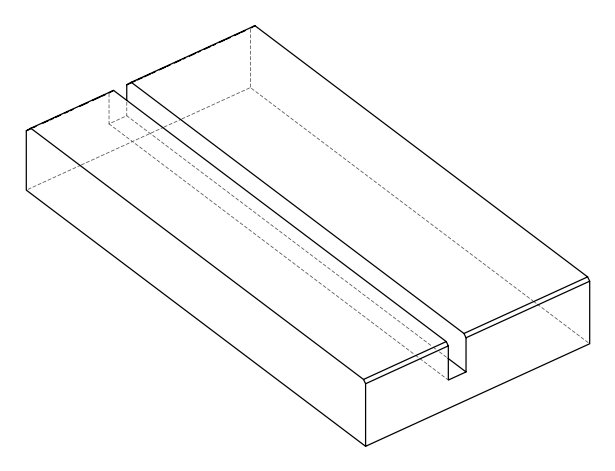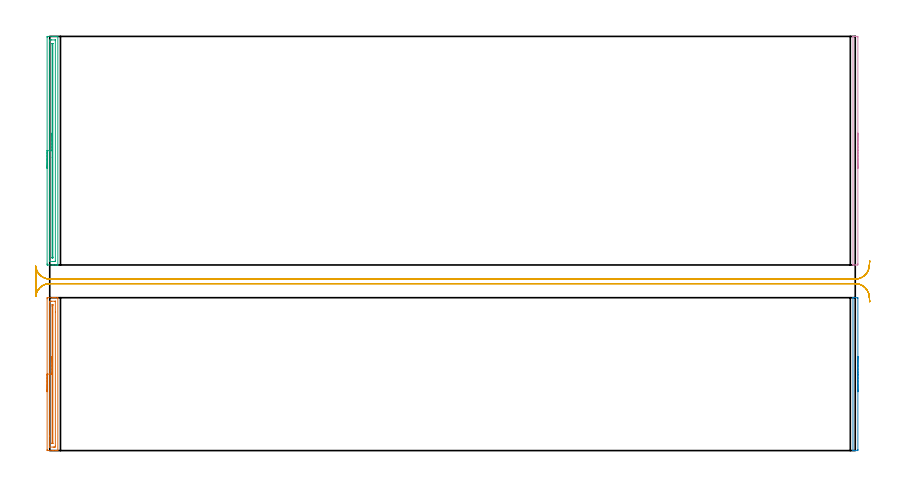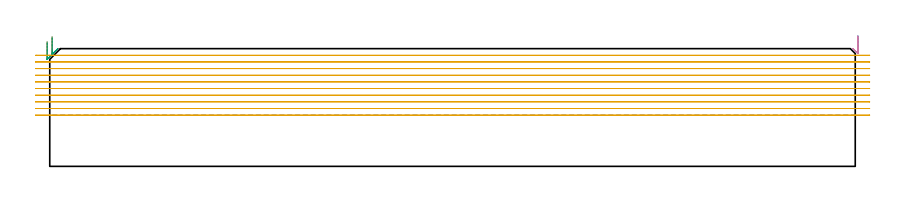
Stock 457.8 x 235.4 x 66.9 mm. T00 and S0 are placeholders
(PLAN: 5 operations, 1 tool changes, 27.4 min)
(1 AREA_MILL | FG_CHAMFER_SURFACE | UGT0205_001 | 2.24 min | 1691 mm3)
(2 AREA_MILL_1 | FG_CHAMFER_SURFACE_1 | UGT0205_001 | 0.85 min | 349 mm3)
(3 AREA_MILL_2 | FG_CHAMFER_SURFACE_2 | UGT0205_001 | 3.27 min | 2490 mm3)
(4 AREA_MILL_3 | FG_CHAMFER_SURFACE_3 | UGT0205_001 | 1.2 min | 517 mm3)
(5 MILL_RECTANGULAR_SLOT | SLOT_RECTANGULAR | NXT0201_012 | Follow Part, ap 4, ae 75% | 19.87 min | 321706 mm3)
(TOOL UGT0205_001 | Chamfer Mill 20 x 3 x 45 deg. | D20 FL50 Z2)
(TOOL NXT0201_012 | ENDMILL 16mm [2P460-1600-NA 1630] | D16 FL38 Z6)
(OP 1 AREA_MILL)
G17 G21 G94 G90
T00 M6
G54
G17 G0 G90 X-1.5 Y33.45 S1061 M3
G43 Z76.9 H0
Z70.8
G94 G1 Y33.488 Z69.928 F250.
Y33.602 Z69.063
Y33.791 Z68.212
Y34.053 Z67.38
Y34.387 Z66.574
Y34.79 Z65.8
Y35.258 Z65.064
Y35.79 Z64.372
Y36.379 Z63.729
Y37.022 Z63.14
Y37.714 Z62.608
Y38.45 Z62.14
Y39.224 Z61.737
Y40.03 Z61.403
Y40.862 Z61.141
Y41.714 Z60.952
Y42.578 Z60.838
Y43.45 Z60.8
X-1.499 Y86.293 Z60.801
X-1.496 Y86.709 Z60.802
X-1.491 Y86.89 Z60.805
X-1.086 Y86.9 Z61.21
X1.55 Z63.844
X2.112 Z64.409
X2.429 Z64.725
X2.991 Z65.287
X3.308 Z65.602
X4.303 Z66.602
X4.594 Y86.89 Z66.893
X4.6 Y86.739 Z66.9
Y0.161
X4.594 Y0.01 Z66.893
X4.302 Y0. Z66.601
X3.94 Z66.24
X3.308 Z65.602
X2.112 Z64.409
X1.55 Z63.844
X-1.086 Y0.001 Z61.21
X-1.311 Y0.004 Z60.985
X-1.491 Y0.01 Z60.805
X-1.496 Y0.191 Z60.802
X-1.499 Y0.607 Z60.801
X-1.5 Y43.45 Z60.8
X-0.086 Z62.214
X-0.085 Y84.383 Z62.215
X-0.084 Y84.508 Z62.216
X-0.079 Y84.882 Z62.221
X0.29 Y84.895 Z62.59
X0.671 Y84.898 Z62.971
X1.164 Y84.9 Z63.464
X3.107 Y84.898 Z65.407
X3.136 Y84.896 Z65.436
X3.165 Y84.89 Z65.465
X3.179 Y84.885 Z65.479
X3.18 Y84.863 Z65.48
X3.185 Y84.633 Z65.485
X3.186 Y78.718 Z65.486
X3.185 Y2.517 Z65.485
X3.184 Y2.392 Z65.484
X3.179 Y2.018 Z65.479
X2.81 Y2.005 Z65.11
X2.429 Y2.002 Z64.729
X1.936 Y2. Z64.236
X-0.007 Y2.001 Z62.293
X-0.036 Y2.004 Z62.264
X-0.066 Y2.01 Z62.234
X-0.079 Y2.015 Z62.221
X-0.08 Y2.037 Z62.22
X-0.085 Y2.267 Z62.215
X-0.086 Y8.197 Z62.214
Y43.45
X1.328 Z63.628
X1.329 Y82.055 Z63.629
X1.331 Y82.723 Z63.631
X1.333 Y82.835 Z63.633
X1.335 Y82.883 Z63.635
X1.384 Y82.891 Z63.684
X1.55 Y82.894 Z63.85
X1.724 Y82.89 Z64.024
X1.765 Y82.888 Z64.065
X1.767 Y82.857 Z64.067
X1.77 Y82.798 Z64.07
X1.771 Y82.723 Z64.071
Y82.498
Y4.845
X1.769 Y4.177 Z64.069
X1.767 Y4.065 Z64.067
X1.765 Y4.017 Z64.065
X1.716 Y4.009 Z64.016
X1.55 Y4.006 Z63.85
X1.376 Y4.01 Z63.676
X1.335 Y4.012 Z63.635
X1.333 Y4.043 Z63.633
X1.33 Y4.102 Z63.63
X1.329 Y4.177 Z63.629
Y4.402
X1.328 Y43.45 Z63.628
Y44.322 Z63.666
Y45.186 Z63.78
Y46.038 Z63.969
Y46.87 Z64.231
Y47.676 Z64.565
Y48.45 Z64.968
Y49.186 Z65.437
Y49.878 Z65.968
Y50.521 Z66.557
Y51.11 Z67.201
Y51.642 Z67.893
Y52.11 Z68.628
Y52.513 Z69.402
Y52.847 Z70.208
Y53.109 Z71.04
Y53.298 Z71.892
Y53.412 Z72.757
Y53.45 Z73.628
G0 Z76.9
M5
M2
(OP 2 AREA_MILL_1)
G17 G21 G94 G90
T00 M6
G54
G17 G0 G90 X459.3 Y53.45 S1061 M3
G43 Z76.9 H0
Z74.1
G94 G1 Y53.412 Z73.228 F250.
Y53.298 Z72.364
Y53.109 Z71.512
Y52.847 Z70.68
Y52.513 Z69.874
Y52.11 Z69.1
Y51.641 Z68.364
Y51.11 Z67.672
Y50.521 Z67.029
Y49.878 Z66.44
Y49.186 Z65.908
Y48.45 Z65.44
Y47.676 Z65.037
Y46.87 Z64.703
Y46.038 Z64.441
Y45.186 Z64.252
Y44.322 Z64.138
Y43.45 Z64.1
Y0.607
X459.298 Y0.419 Z64.102
X459.291 Y0.002 Z64.105
X459.105 Y0. Z64.292
X457.9 Z65.495
X457.279 Z66.12
X456.87 Z66.529
X456.526 Z66.865
X456.503 Y0.009 Z66.888
X456.5 Y0.161 Z66.9
Y86.739
X456.503 Y86.89 Z66.888
X456.525 Y86.893 Z66.867
X456.87 Y86.9 Z66.529
X457.262 Z66.137
X457.9 Z65.495
X459.105 Z64.292
X459.291 Y86.898 Z64.105
X459.3 Y86.48 Z64.1
Y43.45
Y42.578 Z64.138
Y41.713 Z64.252
Y40.862 Z64.441
Y40.03 Z64.703
Y39.224 Z65.037
Y38.45 Z65.44
Y37.714 Z65.908
Y37.022 Z66.44
Y36.379 Z67.029
Y35.79 Z67.672
Y35.258 Z68.364
Y34.79 Z69.1
Y34.387 Z69.874
Y34.053 Z70.68
Y33.791 Z71.512
Y33.602 Z72.364
Y33.488 Z73.228
Y33.45 Z74.1
G0 Z76.9
M5
M2
(OP 3 AREA_MILL_2)
G17 G21 G94 G90
T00 M6
G54
G17 G0 G90 X-1.5 Y160.45 S1061 M3
G43 Z76.9 H0
Z70.8
G94 G1 Y160.488 Z69.928 F250.
Y160.602 Z69.063
Y160.791 Z68.212
Y161.053 Z67.38
Y161.387 Z66.574
Y161.79 Z65.8
Y162.258 Z65.064
Y162.79 Z64.372
Y163.379 Z63.729
Y164.022 Z63.14
Y164.714 Z62.608
Y165.45 Z62.14
Y166.224 Z61.737
Y167.03 Z61.403
Y167.862 Z61.141
Y168.714 Z60.952
Y169.578 Z60.838
Y170.45 Z60.8
X-1.499 Y234.78 Z60.801
X-1.496 Y235.197 Z60.802
X-1.492 Y235.39 Z60.805
X-1.086 Y235.4 Z61.21
X1.55 Z63.844
X2.088 Z64.385
X2.429 Z64.725
X2.967 Z65.263
X3.308 Z65.602
X3.988 Z66.288
X4.28 Z66.579
X4.442 Y235.398 Z66.734
X4.598 Y235.39 Z66.888
X4.6 Y235.227 Z66.9
Y105.673
X4.598 Y105.51 Z66.888
X4.442 Y105.502 Z66.734
X4.28 Y105.5 Z66.579
X3.988 Z66.288
X3.308 Z65.602
X2.088 Z64.385
X1.55 Z63.844
X-1.086 Y105.501 Z61.21
X-1.311 Y105.504 Z60.985
X-1.492 Y105.51 Z60.805
X-1.496 Y105.703 Z60.802
X-1.499 Y106.12 Z60.801
X-1.5 Y170.45 Z60.8
X-0.086 Z62.214
X-0.085 Y232.869 Z62.215
X-0.084 Y232.993 Z62.216
X-0.079 Y233.369 Z62.221
X0.281 Y233.391 Z62.581
X0.671 Y233.396 Z62.971
X1.15 Y233.4 Z63.45
X3.105 Y233.399 Z65.405
X3.138 Y233.398 Z65.438
X3.172 Y233.394 Z65.472
X3.179 Y233.39 Z65.479
X3.182 Y233.384 Z65.482
X3.184 Y233.355 Z65.484
X3.186 Y233.117 Z65.486
Y232.993
X3.185 Y108.031 Z65.485
X3.184 Y107.907 Z65.484
X3.179 Y107.531 Z65.479
X2.819 Y107.509 Z65.119
X2.429 Y107.504 Z64.729
X1.95 Y107.5 Z64.25
X-0.005 Z62.295
X-0.038 Y107.502 Z62.262
X-0.072 Y107.506 Z62.228
X-0.079 Y107.51 Z62.221
X-0.082 Y107.516 Z62.218
X-0.084 Y107.545 Z62.216
X-0.086 Y107.783 Z62.214
Y107.907
Y170.45
X1.328 Z63.628
Y230.538
X1.33 Y231.206 Z63.63
X1.332 Y231.319 Z63.632
X1.335 Y231.373 Z63.635
X1.338 Y231.39 Z63.638
X1.364 Y231.395 Z63.664
X1.55 Y231.396 Z63.85
X1.74 Y231.392 Z64.04
X1.761 Y231.39 Z64.061
X1.765 Y231.378 Z64.065
X1.768 Y231.341 Z64.068
X1.771 Y231.281 Z64.071
Y110.362
X1.77 Y109.694 Z64.07
X1.768 Y109.581 Z64.068
X1.765 Y109.527 Z64.065
X1.762 Y109.51 Z64.062
X1.736 Y109.505 Z64.036
X1.55 Y109.504 Z63.85
X1.36 Y109.508 Z63.66
X1.339 Y109.51 Z63.639
X1.335 Y109.522 Z63.635
X1.332 Y109.559 Z63.632
X1.329 Y109.619 Z63.629
X1.328 Y166.667 Z63.628
Y170.45
Y171.322 Z63.666
Y172.186 Z63.78
Y173.038 Z63.969
Y173.87 Z64.231
Y174.676 Z64.565
Y175.45 Z64.968
Y176.186 Z65.437
Y176.878 Z65.968
Y177.521 Z66.557
Y178.11 Z67.201
Y178.642 Z67.893
Y179.11 Z68.628
Y179.513 Z69.402
Y179.847 Z70.208
Y180.109 Z71.04
Y180.298 Z71.892
Y180.412 Z72.757
Y180.45 Z73.628
G0 Z76.9
M5
M2
(OP 4 AREA_MILL_3)
G17 G21 G94 G90
T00 M6
G54
G17 G0 G90 X459.3 Y180.45 S1061 M3
G43 Z76.9 H0
Z74.1
G94 G1 Y180.412 Z73.228 F250.
Y180.298 Z72.364
Y180.109 Z71.512
Y179.847 Z70.68
Y179.513 Z69.874
Y179.11 Z69.1
Y178.641 Z68.364
Y178.11 Z67.672
Y177.521 Z67.029
Y176.878 Z66.44
Y176.186 Z65.908
Y175.45 Z65.44
Y174.676 Z65.037
Y173.87 Z64.703
Y173.038 Z64.441
Y172.186 Z64.252
Y171.322 Z64.138
Y170.45 Z64.1
Y106.12
X459.298 Y105.931 Z64.102
X459.291 Y105.502 Z64.105
X459.129 Y105.5 Z64.268
X457.9 Z65.495
X457.214 Z66.186
X456.898 Z66.501
X456.527 Z66.863
X456.503 Y105.509 Z66.888
X456.5 Y105.673 Z66.9
Y235.227
X456.503 Y235.39 Z66.888
X456.526 Y235.393 Z66.865
X456.898 Y235.4 Z66.501
X457.214 Z66.186
X457.9 Z65.495
X459.129 Z64.268
X459.291 Y235.398 Z64.105
X459.3 Y234.968 Z64.1
Y170.45
Y169.578 Z64.138
Y168.713 Z64.252
Y167.862 Z64.441
Y167.03 Z64.703
Y166.224 Z65.037
Y165.45 Z65.44
Y164.714 Z65.908
Y164.022 Z66.44
Y163.379 Z67.029
Y162.79 Z67.672
Y162.258 Z68.364
Y161.79 Z69.1
Y161.387 Z69.874
Y161.053 Z70.68
Y160.791 Z71.512
Y160.602 Z72.364
Y160.488 Z73.228
Y160.45 Z74.1
G0 Z76.9
M5
M2
(OP 5 MILL_RECTANGULAR_SLOT)
G17 G21 G94 G90
T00 M6
G54
G17 G0 G90 X466.03 Y107.796 S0 M3
G43 Z76.9 H1
Z63.12
G94 G1 X465.77 Y104.808 F250.
G2 X457.8 Y97.5 R8. F500.
G1 X0.
G2 X-7.781 Y103.641 R8.
G1 X-7.81 Y103.647
G3 X-8. Y101.915 R8.
G1 Y90.414
G3 X-7.818 Y88.719 R8.
G1 X-7.789 Y88.725
G2 X0. Y94.9 R8.
G1 X457.8
G2 X465.77 Y87.592 R8.
G1 X466.03 Y84.604 F250.
G0 Y107.796 Z59.34
G1 X465.77 Y104.808
G2 X457.8 Y97.5 R8. F500.
G1 X0.
G2 X-7.97 Y104.808 R8.
G1 X-8.
Y87.592
X-7.97
G2 X0. Y94.9 R8.
G1 X457.8
G2 X465.77 Y87.592 R8.
G1 X466.03 Y84.604 F250.
G0 Y107.796 Z55.56
G1 X465.77 Y104.808
G2 X457.8 Y97.5 R8. F500.
G1 X0.
G2 X-7.97 Y104.808 R8.
G1 X-8.
Y87.592
X-7.97
G2 X0. Y94.9 R8.
G1 X457.8
G2 X465.77 Y87.592 R8.
G1 X466.03 Y84.604 F250.
G0 Y107.796 Z51.78
G1 X465.77 Y104.808
G2 X457.8 Y97.5 R8. F500.
G1 X0.
G2 X-7.97 Y104.808 R8.
G1 X-8.
Y87.592
X-7.97
G2 X0. Y94.9 R8.
G1 X457.8
G2 X465.77 Y87.592 R8.
G1 X466.03 Y84.604 F250.
G0 Y107.796 Z48.
G1 X465.77 Y104.808
G2 X457.8 Y97.5 R8. F500.
G1 X0.
G2 X-7.97 Y104.808 R8.
G1 X-8.
Y87.592
X-7.97
G2 X0. Y94.9 R8.
G1 X457.8
G2 X465.77 Y87.592 R8.
G1 X466.03 Y84.604 F250.
G0 Y107.796 Z44.22
G1 X465.77 Y104.808
G2 X457.8 Y97.5 R8. F500.
G1 X0.
G2 X-7.97 Y104.808 R8.
G1 X-8.
Y87.592
X-7.97
G2 X0. Y94.9 R8.
G1 X457.8
G2 X465.77 Y87.592 R8.
G1 X466.03 Y84.604 F250.
G0 Y107.796 Z40.44
G1 X465.77 Y104.808
G2 X457.8 Y97.5 R8. F500.
G1 X0.
G2 X-7.97 Y104.808 R8.
G1 X-8.
Y87.592
X-7.97
G2 X0. Y94.9 R8.
G1 X457.8
G2 X465.77 Y87.592 R8.
G1 X466.03 Y84.604 F250.
G0 Y107.796 Z36.66
G1 X465.77 Y104.808
G2 X457.8 Y97.5 R8. F500.
G1 X0.
G2 X-7.97 Y104.808 R8.
G1 X-8.
Y87.592
X-7.97
G2 X0. Y94.9 R8.
G1 X457.8
G2 X465.77 Y87.592 R8.
G1 X466.03 Y84.604 F250.
G0 Y107.796 Z32.88
G1 X465.77 Y104.808
G2 X457.8 Y97.5 R8. F500.
G1 X0.
G2 X-7.97 Y104.808 R8.
G1 X-8.
Y87.592
X-7.97
G2 X0. Y94.9 R8.
G1 X457.8
G2 X465.77 Y87.592 R8.
G1 X466.03 Y84.604 F250.
G0 Y107.796 Z29.1
G1 X465.77 Y104.808
G2 X457.8 Y97.5 R8. F500.
G1 X0.
G2 X-7.97 Y104.808 R8.
G1 X-8.
Y87.592
X-7.97
G2 X0. Y94.9 R8.
G1 X457.8
G2 X465.77 Y87.592 R8.
G1 X466.03 Y84.604 F250.
G0 Z76.9
M5
M2
